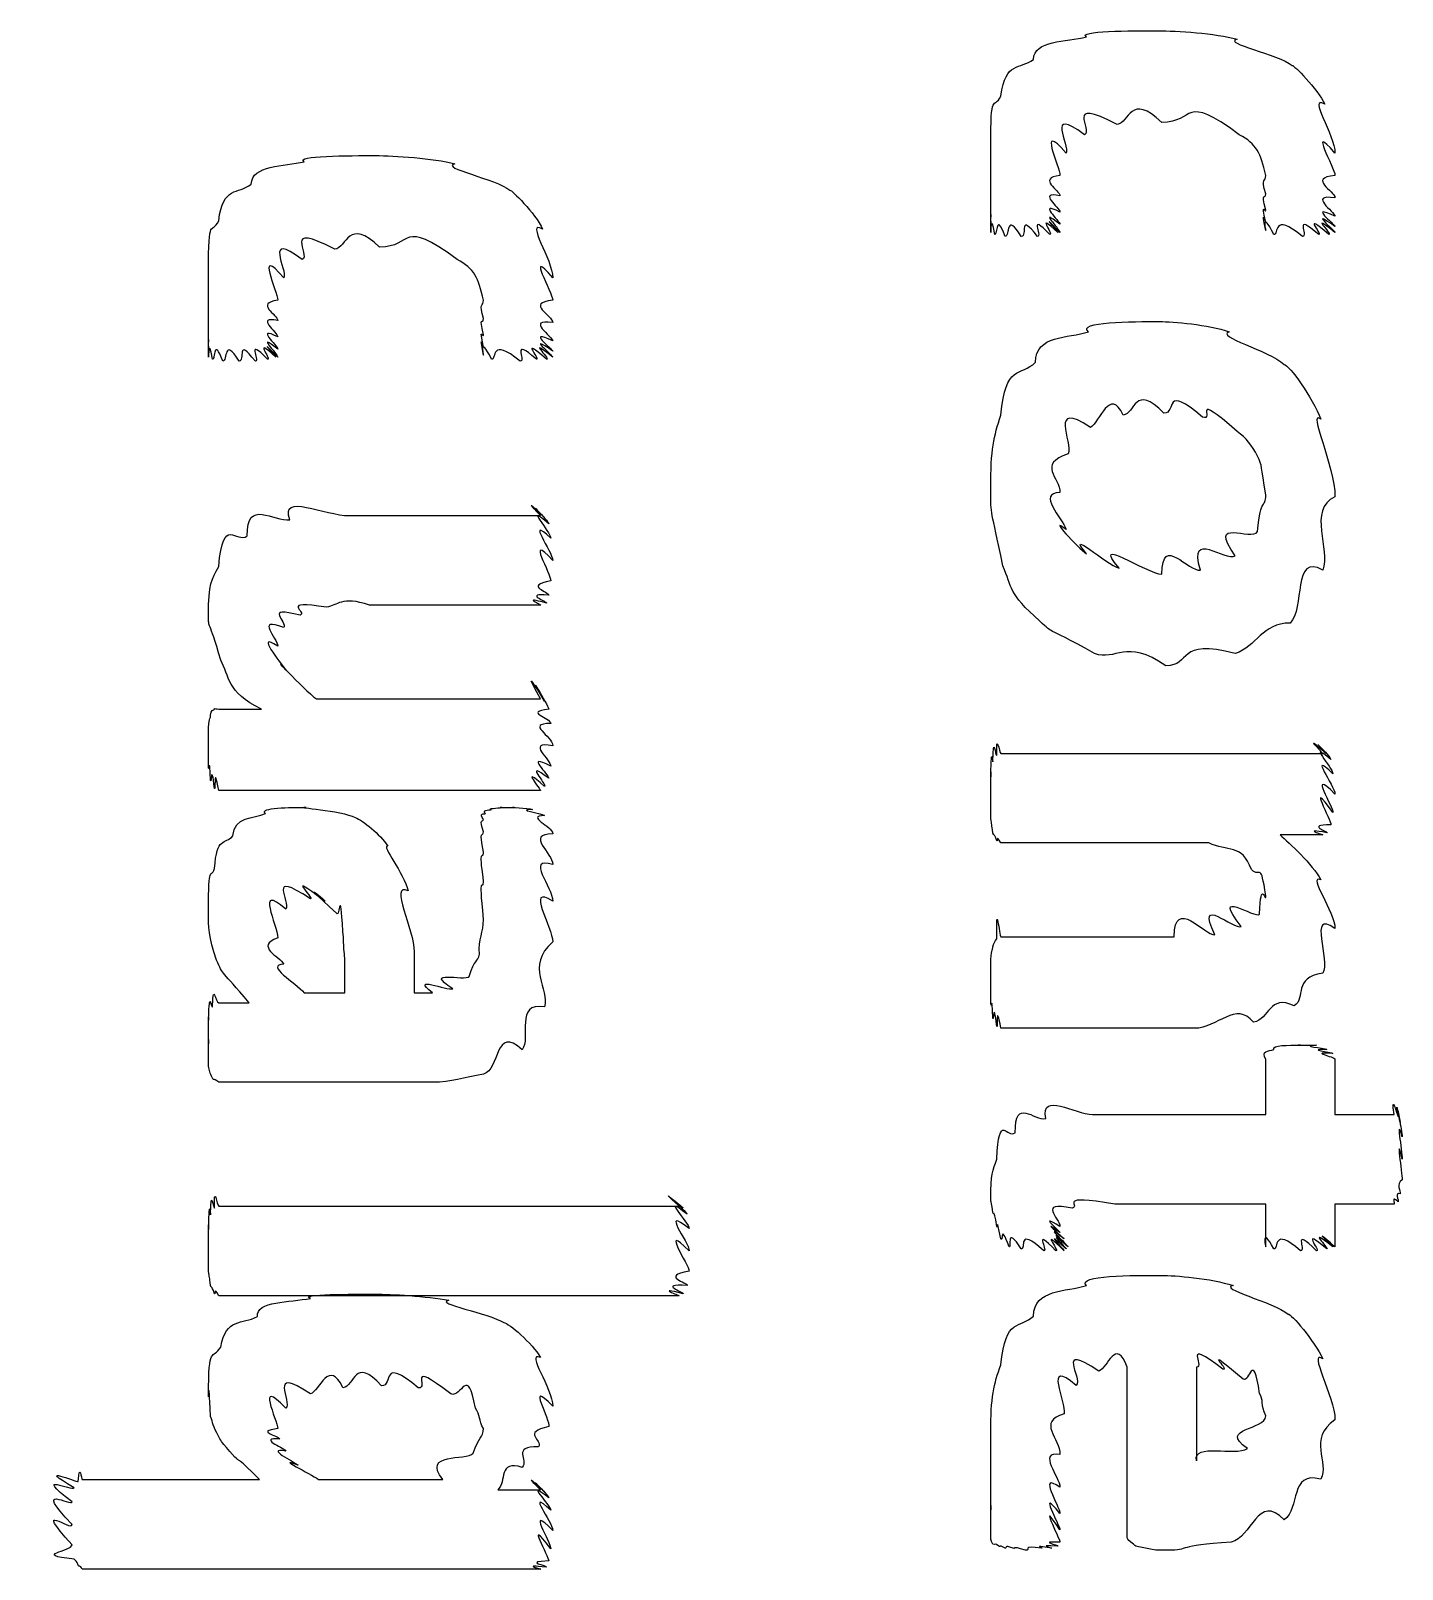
# Model space of a CAD drawing. Header units: millimetres. Extents: x 0 to 33.1, y 1.5 to 45.3.
# Drawn here: x 0.4455 to 0.5916, y 5.5919 to 5.7558 of the extents above; entities that cross this region are included whole.
import ezdxf

# ---------------------------------------------------------------- set-up
doc = ezdxf.new("R2010")
doc.units = ezdxf.units.MM
doc.header["$MEASUREMENT"] = 0
doc.layers.get('0').update_dxf_attribs({"linetype": 'CONTINUOUS'})

msp = doc.modelspace()

# ---------------------------------------------------------------- linework, layer by layer
at = {"color": 11, "linetype": 'Continuous'}
for p, q in [((0.551053, 5.73389), (0.551053, 5.73389)), ((0.467719, 5.7206), (0.467719, 5.7206)), ((0.479438, 5.70415), (0.499838, 5.70415)), ((0.566026, 5.69792), (0.566026, 5.69792)), ((0.499838, 5.69461), (0.481608, 5.69461)), ((0.566461, 5.68815), (0.566461, 5.68815)), ((0.475965, 5.68463), (0.499838, 5.68463)), ((0.465549, 5.68354), (0.470107, 5.68354)), ((0.548882, 5.67882), (0.583171, 5.67882)), ((0.499838, 5.67486), (0.465549, 5.67486)), ((0.583171, 5.67014), (0.578614, 5.67014)), ((0.571018, 5.66928), (0.548882, 5.66928)), ((0.548882, 5.65929), (0.567329, 5.65929)), ((0.479004, 5.65332), (0.479004, 5.65679)), ((0.486382, 5.65767), (0.486382, 5.65332)), ((0.474664, 5.65332), (0.479004, 5.65332)), ((0.486382, 5.65332), (0.488336, 5.65332)), ((0.465549, 5.65224), (0.468804, 5.65224)), ((0.569499, 5.64953), (0.548882, 5.64953)), ((0.577094, 5.64035), (0.577094, 5.64621)), ((0.584472, 5.64621), (0.584472, 5.64035)), ((0.488336, 5.64378), (0.465549, 5.64378)), ((0.558649, 5.64035), (0.577094, 5.64035)), ((0.584472, 5.64035), (0.590767, 5.64035)), ((0.465549, 5.63058), (0.514594, 5.63058)), ((0.577094, 5.63081), (0.561035, 5.63081)), ((0.577094, 5.62625), (0.577094, 5.63081)), ((0.590767, 5.63081), (0.584472, 5.63081)), ((0.584472, 5.63081), (0.584472, 5.62625)), ((0.55344, 5.62582), (0.55344, 5.62582)), ((0.514594, 5.62104), (0.465549, 5.62104)), ((0.562338, 5.59586), (0.562338, 5.61344)), ((0.569715, 5.61344), (0.569715, 5.60346)), ((0.45101, 5.60146), (0.469889, 5.60146)), ((0.476183, 5.60146), (0.489421, 5.60146)), ((0.495281, 5.60037), (0.499838, 5.60037)), ((0.566678, 5.59392), (0.565375, 5.59392)), ((0.499838, 5.5919), (0.45101, 5.5919))]:
    msp.add_line(p, q, dxfattribs=at)
for points in [[(0.552354, 5.75276), (0.552408, 5.75483), (0.555826, 5.75461), (0.557997, 5.75515)], [(0.557997, 5.75515), (0.556912, 5.75581), (0.562825, 5.75581), (0.565593, 5.75581)], [(0.565593, 5.75581), (0.5676, 5.75581), (0.571724, 5.75553), (0.574056, 5.75493)], [(0.574056, 5.75493), (0.572374, 5.7545), (0.57845, 5.75331), (0.579915, 5.75211)], [(0.548882, 5.74886), (0.549371, 5.75265), (0.55089, 5.75163), (0.552354, 5.75276)], [(0.579915, 5.75211), (0.580024, 5.75222), (0.582628, 5.74962), (0.583387, 5.74799)], [(0.547797, 5.74343), (0.547797, 5.74962), (0.548122, 5.74729), (0.548882, 5.74886)], [(0.561253, 5.74582), (0.555447, 5.74886), (0.558757, 5.74517), (0.557781, 5.74474)], [(0.566026, 5.74604), (0.562662, 5.74929), (0.562554, 5.74599), (0.561253, 5.74582)], [(0.574274, 5.74474), (0.568197, 5.74929), (0.569607, 5.74604), (0.566026, 5.74604)], [(0.583387, 5.74799), (0.581489, 5.74903), (0.584472, 5.74468), (0.584472, 5.74278)], [(0.557781, 5.74474), (0.553549, 5.74789), (0.556261, 5.74354), (0.555826, 5.74278)], [(0.555826, 5.74278), (0.552681, 5.74642), (0.555176, 5.74126), (0.555176, 5.7404)], [(0.584472, 5.74278), (0.581489, 5.74625), (0.584472, 5.74115), (0.584472, 5.7404)], [(0.547797, 5.74061), (0.547797, 5.74192), (0.547797, 5.74246), (0.547797, 5.74343)], [(0.577094, 5.7404), (0.576551, 5.74278), (0.576118, 5.74376), (0.574274, 5.74474)], [(0.469021, 5.73947), (0.469075, 5.74154), (0.472493, 5.74132), (0.474664, 5.74186)], [(0.474664, 5.74186), (0.473579, 5.74251), (0.479492, 5.74251), (0.48226, 5.74251)], [(0.48226, 5.74251), (0.484267, 5.74251), (0.48839, 5.74224), (0.490722, 5.74164)], [(0.490722, 5.74164), (0.48904, 5.74121), (0.495117, 5.74001), (0.496582, 5.73882)], [(0.547797, 5.73822), (0.547797, 5.74018), (0.547797, 5.73975), (0.547797, 5.74061)], [(0.555176, 5.7404), (0.552681, 5.74007), (0.555176, 5.73882), (0.555176, 5.73822)], [(0.577094, 5.73844), (0.576551, 5.74018), (0.577094, 5.73969), (0.577094, 5.7404)], [(0.584472, 5.7404), (0.581489, 5.74007), (0.584472, 5.73876), (0.584472, 5.73801)], [(0.465549, 5.73557), (0.466037, 5.73936), (0.467557, 5.73833), (0.469021, 5.73947)], [(0.496582, 5.73882), (0.49669, 5.73893), (0.499294, 5.73633), (0.500054, 5.73469)], [(0.547797, 5.73606), (0.547797, 5.73861), (0.547797, 5.73736), (0.547797, 5.73822)], [(0.555176, 5.73822), (0.552681, 5.73876), (0.555176, 5.73693), (0.555176, 5.73649)], [(0.577094, 5.73671), (0.576551, 5.73888), (0.577094, 5.73774), (0.577094, 5.73844)], [(0.547797, 5.73475), (0.547797, 5.73747), (0.547797, 5.73551), (0.547797, 5.73606)], [(0.547797, 5.73432), (0.547797, 5.73687), (0.547797, 5.73449), (0.547797, 5.73475)], [(0.555176, 5.73649), (0.552681, 5.73774), (0.555176, 5.73551), (0.555176, 5.73519)], [(0.555176, 5.73519), (0.552681, 5.73714), (0.555176, 5.73465), (0.555176, 5.73432)], [(0.555176, 5.73432), (0.552681, 5.73687), (0.555067, 5.73432), (0.554958, 5.73432)], [(0.577094, 5.7354), (0.576551, 5.7379), (0.577094, 5.73617), (0.577094, 5.73671)], [(0.577094, 5.73454), (0.576551, 5.73731), (0.577094, 5.73514), (0.577094, 5.7354)], [(0.577963, 5.7341), (0.576551, 5.73687), (0.577094, 5.73443), (0.577094, 5.73454)], [(0.584472, 5.73801), (0.581489, 5.73844), (0.584472, 5.73649), (0.584472, 5.73606)], [(0.584472, 5.73606), (0.581489, 5.73747), (0.584472, 5.73514), (0.584472, 5.73497)], [(0.584472, 5.73497), (0.581489, 5.73703), (0.584472, 5.73449), (0.584472, 5.73432)], [(0.464464, 5.73014), (0.464464, 5.73633), (0.464789, 5.734), (0.465549, 5.73557)], [(0.477919, 5.73253), (0.472114, 5.73557), (0.475424, 5.73188), (0.474447, 5.73144)], [(0.482693, 5.73275), (0.479329, 5.736), (0.479221, 5.73269), (0.477919, 5.73253)], [(0.49094, 5.73144), (0.484864, 5.736), (0.486274, 5.73275), (0.482693, 5.73275)], [(0.500054, 5.73469), (0.498156, 5.73574), (0.501139, 5.73139), (0.501139, 5.72949)], [(0.548232, 5.7341), (0.547797, 5.73671), (0.547797, 5.73421), (0.547797, 5.73432)], [(0.549317, 5.73389), (0.54834, 5.7366), (0.548503, 5.734), (0.548232, 5.7341)], [(0.551053, 5.73389), (0.549371, 5.7366), (0.549858, 5.73389), (0.549317, 5.73389)], [(0.552789, 5.73389), (0.550672, 5.7366), (0.551758, 5.73389), (0.551053, 5.73389)], [(0.55409, 5.7341), (0.551704, 5.7366), (0.553331, 5.73389), (0.552789, 5.73389)], [(0.554958, 5.73432), (0.552408, 5.73671), (0.554525, 5.7341), (0.55409, 5.7341)], [(0.581, 5.73389), (0.577746, 5.7366), (0.578504, 5.734), (0.577963, 5.7341)], [(0.582736, 5.7341), (0.579915, 5.7366), (0.581706, 5.73389), (0.581, 5.73389)], [(0.583822, 5.7341), (0.580783, 5.73671), (0.583171, 5.7341), (0.582736, 5.7341)], [(0.584472, 5.73432), (0.581489, 5.73671), (0.584256, 5.7341), (0.583822, 5.7341)], [(0.474447, 5.73144), (0.470215, 5.7346), (0.472928, 5.73025), (0.472493, 5.72949)], [(0.472493, 5.72949), (0.469347, 5.73313), (0.471843, 5.72797), (0.471843, 5.72711)], [(0.501139, 5.72949), (0.498156, 5.73296), (0.501139, 5.72786), (0.501139, 5.72711)], [(0.493761, 5.72711), (0.493218, 5.72949), (0.492785, 5.73047), (0.49094, 5.73144)], [(0.464464, 5.72732), (0.464464, 5.72863), (0.464464, 5.72917), (0.464464, 5.73014)], [(0.464464, 5.72493), (0.464464, 5.72689), (0.464464, 5.72646), (0.464464, 5.72732)], [(0.471843, 5.72711), (0.469347, 5.72678), (0.471843, 5.72553), (0.471843, 5.72493)], [(0.493761, 5.72515), (0.493218, 5.72689), (0.493761, 5.7264), (0.493761, 5.72711)], [(0.501139, 5.72711), (0.498156, 5.72678), (0.501139, 5.72547), (0.501139, 5.72472)], [(0.471843, 5.72493), (0.469347, 5.72547), (0.471843, 5.72364), (0.471843, 5.72319)], [(0.493761, 5.72342), (0.493218, 5.72558), (0.493761, 5.72444), (0.493761, 5.72515)], [(0.464464, 5.72276), (0.464464, 5.72532), (0.464464, 5.72407), (0.464464, 5.72493)], [(0.464464, 5.72146), (0.464464, 5.72418), (0.464464, 5.72222), (0.464464, 5.72276)], [(0.471843, 5.72319), (0.469347, 5.72444), (0.471843, 5.72222), (0.471843, 5.7219)], [(0.471843, 5.7219), (0.469347, 5.72385), (0.471843, 5.72136), (0.471843, 5.72103)], [(0.493761, 5.72211), (0.493218, 5.72461), (0.493761, 5.72288), (0.493761, 5.72342)], [(0.493761, 5.72125), (0.493218, 5.72401), (0.493761, 5.72185), (0.493761, 5.72211)], [(0.501139, 5.72472), (0.498156, 5.72515), (0.501139, 5.72319), (0.501139, 5.72276)], [(0.501139, 5.72276), (0.498156, 5.72418), (0.501139, 5.72185), (0.501139, 5.72168)], [(0.501139, 5.72168), (0.498156, 5.72374), (0.501139, 5.72119), (0.501139, 5.72103)], [(0.552572, 5.72049), (0.552572, 5.72342), (0.556044, 5.72304), (0.558214, 5.72374)], [(0.558214, 5.72374), (0.556912, 5.72483), (0.562879, 5.72483), (0.56581, 5.72483)], [(0.56581, 5.72483), (0.567165, 5.72483), (0.571018, 5.7245), (0.573188, 5.72374)], [(0.573188, 5.72374), (0.571669, 5.72325), (0.577419, 5.72174), (0.579047, 5.72026)], [(0.464464, 5.72103), (0.464464, 5.72358), (0.464464, 5.72119), (0.464464, 5.72146)], [(0.464899, 5.72081), (0.464464, 5.72342), (0.464464, 5.72092), (0.464464, 5.72103)], [(0.465983, 5.7206), (0.465007, 5.72331), (0.465169, 5.72071), (0.464899, 5.72081)], [(0.467719, 5.7206), (0.466037, 5.72331), (0.466525, 5.7206), (0.465983, 5.7206)], [(0.469456, 5.7206), (0.467339, 5.72331), (0.468425, 5.7206), (0.467719, 5.7206)], [(0.470757, 5.72081), (0.468371, 5.72331), (0.469997, 5.7206), (0.469456, 5.7206)], [(0.471625, 5.72103), (0.469075, 5.72342), (0.471192, 5.72081), (0.470757, 5.72081)], [(0.471843, 5.72103), (0.469347, 5.72358), (0.471733, 5.72103), (0.471625, 5.72103)], [(0.494629, 5.72081), (0.493218, 5.72358), (0.493761, 5.72114), (0.493761, 5.72125)], [(0.497667, 5.7206), (0.494412, 5.72331), (0.495171, 5.72071), (0.494629, 5.72081)], [(0.499403, 5.72081), (0.496582, 5.72331), (0.498372, 5.7206), (0.497667, 5.7206)], [(0.500489, 5.72081), (0.49745, 5.72342), (0.499838, 5.72081), (0.499403, 5.72081)], [(0.501139, 5.72103), (0.498156, 5.72342), (0.500922, 5.72081), (0.500489, 5.72081)], [(0.548882, 5.71485), (0.549371, 5.72038), (0.550944, 5.71892), (0.552572, 5.72049)], [(0.579047, 5.72026), (0.57959, 5.72021), (0.582086, 5.71674), (0.582954, 5.71442)], [(0.561903, 5.71485), (0.560493, 5.71789), (0.559407, 5.71414), (0.558431, 5.71354)], [(0.566243, 5.71506), (0.563097, 5.71832), (0.563206, 5.715), (0.561903, 5.71485)], [(0.570367, 5.71463), (0.566135, 5.71832), (0.567654, 5.71506), (0.566243, 5.71506)], [(0.574056, 5.71311), (0.568901, 5.71761), (0.571778, 5.71419), (0.570367, 5.71463)], [(0.558431, 5.71354), (0.553874, 5.71658), (0.556586, 5.71192), (0.556044, 5.71072)], [(0.582954, 5.71442), (0.581489, 5.7156), (0.584472, 5.70936), (0.584472, 5.70617)], [(0.547797, 5.70703), (0.547797, 5.71126), (0.548122, 5.71257), (0.548882, 5.71485)], [(0.576226, 5.7105), (0.575575, 5.71169), (0.575032, 5.7124), (0.574056, 5.71311)], [(0.556044, 5.71072), (0.552681, 5.70964), (0.555176, 5.70822), (0.555176, 5.7066)], [(0.577094, 5.70638), (0.576551, 5.70953), (0.576768, 5.70936), (0.576226, 5.7105)], [(0.468588, 5.70199), (0.468479, 5.70606), (0.471408, 5.70344), (0.473144, 5.70372)], [(0.473144, 5.70372), (0.471951, 5.70665), (0.476942, 5.70415), (0.479438, 5.70415)], [(0.499838, 5.70415), (0.49745, 5.70665), (0.500108, 5.7041), (0.500271, 5.70394)], [(0.500271, 5.70394), (0.497885, 5.70632), (0.500706, 5.70361), (0.500706, 5.70329)], [(0.5491, 5.69879), (0.547797, 5.70518), (0.547797, 5.70389), (0.547797, 5.70703)], [(0.555176, 5.7066), (0.552681, 5.7066), (0.555393, 5.70389), (0.555826, 5.70269)], [(0.576226, 5.70247), (0.576551, 5.70632), (0.577094, 5.70481), (0.577094, 5.70638)], [(0.584472, 5.70617), (0.581489, 5.70475), (0.584039, 5.70053), (0.583171, 5.69835)], [(0.465549, 5.69874), (0.466037, 5.70432), (0.467393, 5.70111), (0.468588, 5.70199)], [(0.500706, 5.70329), (0.497993, 5.70562), (0.500922, 5.70236), (0.500922, 5.70176)], [(0.500922, 5.70176), (0.498156, 5.70432), (0.501139, 5.70025), (0.501139, 5.69938)], [(0.555826, 5.70269), (0.553711, 5.70432), (0.557129, 5.70068), (0.557997, 5.70008)], [(0.573839, 5.69987), (0.570801, 5.70415), (0.575629, 5.70133), (0.576226, 5.70247)], [(0.501139, 5.69938), (0.498156, 5.70258), (0.501031, 5.69781), (0.500922, 5.69721)], [(0.557997, 5.70008), (0.55561, 5.70301), (0.560167, 5.69889), (0.561469, 5.69857)], [(0.57015, 5.69835), (0.568739, 5.70285), (0.572808, 5.69917), (0.573839, 5.69987)], [(0.561469, 5.69857), (0.558322, 5.70226), (0.564399, 5.69792), (0.566026, 5.69792)], [(0.566026, 5.69792), (0.566026, 5.70226), (0.568847, 5.69808), (0.57015, 5.69835)], [(0.583171, 5.69835), (0.579915, 5.70025), (0.581272, 5.69417), (0.579699, 5.69271)], [(0.464464, 5.69353), (0.464464, 5.69694), (0.464789, 5.69732), (0.465549, 5.69874)], [(0.553006, 5.69293), (0.549642, 5.6959), (0.550076, 5.6965), (0.5491, 5.69879)], [(0.500706, 5.69569), (0.497885, 5.6959), (0.500597, 5.69499), (0.500489, 5.69482)], [(0.500922, 5.69721), (0.497993, 5.69667), (0.500814, 5.69601), (0.500706, 5.69569)], [(0.474229, 5.69353), (0.470215, 5.69461), (0.472928, 5.69282), (0.472493, 5.69222)], [(0.477051, 5.69439), (0.471843, 5.69521), (0.475097, 5.69385), (0.474229, 5.69353)], [(0.481608, 5.69461), (0.478624, 5.69564), (0.47819, 5.69456), (0.477051, 5.69439)], [(0.500489, 5.69482), (0.497558, 5.69564), (0.500108, 5.69461), (0.499838, 5.69461)], [(0.465767, 5.68875), (0.464464, 5.69331), (0.464464, 5.69194), (0.464464, 5.69353)], [(0.472493, 5.69222), (0.469347, 5.69347), (0.471843, 5.69103), (0.471843, 5.69026)], [(0.558865, 5.68946), (0.553006, 5.69271), (0.554742, 5.69135), (0.553006, 5.69293)], [(0.579699, 5.69271), (0.576714, 5.69271), (0.576118, 5.69021), (0.573839, 5.68946)], [(0.471843, 5.69026), (0.469347, 5.69189), (0.472114, 5.68853), (0.472711, 5.68767)], [(0.566461, 5.68815), (0.562121, 5.69114), (0.561143, 5.68858), (0.558865, 5.68946)], [(0.573839, 5.68946), (0.5676, 5.69114), (0.569174, 5.68815), (0.566461, 5.68815)], [(0.472711, 5.68767), (0.470649, 5.69), (0.474501, 5.68565), (0.475965, 5.68463)], [(0.470107, 5.68354), (0.466308, 5.68539), (0.466743, 5.68701), (0.465767, 5.68875)], [(0.499838, 5.68463), (0.49745, 5.68896), (0.500108, 5.68457), (0.500271, 5.6844)], [(0.500271, 5.6844), (0.497885, 5.68853), (0.500706, 5.68386), (0.500706, 5.68354)], [(0.464464, 5.68158), (0.464572, 5.68278), (0.464681, 5.68246), (0.464681, 5.68289)], [(0.464681, 5.68289), (0.464735, 5.68349), (0.464953, 5.68343), (0.465115, 5.68354)], [(0.465115, 5.68354), (0.465007, 5.68365), (0.465386, 5.68354), (0.465549, 5.68354)], [(0.500706, 5.68354), (0.497993, 5.68321), (0.500922, 5.68261), (0.500922, 5.68201)], [(0.464464, 5.67919), (0.464464, 5.68175), (0.464464, 5.68104), (0.464464, 5.68158)], [(0.500922, 5.68201), (0.498156, 5.68201), (0.501139, 5.68067), (0.501139, 5.67964)], [(0.548449, 5.6786), (0.54834, 5.68132), (0.548719, 5.67882), (0.548882, 5.67882)], [(0.583171, 5.67882), (0.580783, 5.68132), (0.583442, 5.67882), (0.583604, 5.67882)], [(0.583604, 5.67882), (0.581218, 5.68115), (0.584039, 5.6785), (0.584039, 5.67817)], [(0.464464, 5.67725), (0.464464, 5.68001), (0.464464, 5.6785), (0.464464, 5.67919)], [(0.501139, 5.67964), (0.498156, 5.68018), (0.501031, 5.67806), (0.500922, 5.67746)], [(0.547797, 5.67643), (0.547906, 5.68028), (0.548014, 5.67751), (0.548014, 5.67796)], [(0.548014, 5.67796), (0.548068, 5.68099), (0.548286, 5.6785), (0.548449, 5.6786)], [(0.584039, 5.67817), (0.581326, 5.68044), (0.584256, 5.67725), (0.584256, 5.67665)], [(0.464681, 5.67594), (0.464572, 5.67888), (0.464572, 5.67671), (0.464464, 5.67725)], [(0.465115, 5.67507), (0.464735, 5.67811), (0.464789, 5.67551), (0.464681, 5.67594)], [(0.465549, 5.67486), (0.465007, 5.67785), (0.465224, 5.67497), (0.465115, 5.67507)], [(0.500271, 5.67529), (0.49745, 5.67785), (0.499946, 5.67486), (0.499838, 5.67486)], [(0.500706, 5.67617), (0.497885, 5.67828), (0.500543, 5.67546), (0.500271, 5.67529)], [(0.500922, 5.67746), (0.497993, 5.67899), (0.500814, 5.67649), (0.500706, 5.67617)], [(0.547797, 5.67404), (0.547797, 5.67899), (0.547797, 5.67572), (0.547797, 5.67643)], [(0.584256, 5.67665), (0.581489, 5.67925), (0.584472, 5.67535), (0.584472, 5.67449)], [(0.584256, 5.67253), (0.581326, 5.67654), (0.584147, 5.67156), (0.584039, 5.67122)], [(0.584472, 5.67449), (0.581489, 5.67751), (0.584364, 5.67296), (0.584256, 5.67253)], [(0.47054, 5.67242), (0.469781, 5.67307), (0.473253, 5.67307), (0.474881, 5.67307)], [(0.474881, 5.67307), (0.473415, 5.67307), (0.478624, 5.67275), (0.480089, 5.67199)], [(0.494629, 5.67285), (0.494086, 5.67296), (0.495281, 5.67296), (0.495714, 5.67307)], [(0.495714, 5.67307), (0.494954, 5.67307), (0.496582, 5.67307), (0.497017, 5.67307)], [(0.497017, 5.67307), (0.496257, 5.67307), (0.498535, 5.67301), (0.498969, 5.67285)], [(0.547797, 5.67188), (0.547797, 5.67264), (0.547797, 5.67318), (0.547797, 5.67404)], [(0.467068, 5.67003), (0.467176, 5.6721), (0.469239, 5.67188), (0.47054, 5.67242)], [(0.480089, 5.67199), (0.480957, 5.67165), (0.482693, 5.67025), (0.483561, 5.66894)], [(0.493761, 5.67176), (0.493218, 5.67253), (0.493815, 5.67231), (0.493978, 5.67242)], [(0.493761, 5.67046), (0.493218, 5.67193), (0.493761, 5.6715), (0.493761, 5.67176)], [(0.493978, 5.67242), (0.493544, 5.67279), (0.494303, 5.67275), (0.494629, 5.67285)], [(0.498969, 5.67285), (0.497125, 5.67279), (0.499838, 5.67253), (0.500271, 5.67219)], [(0.500271, 5.67219), (0.498156, 5.6721), (0.501139, 5.67111), (0.501139, 5.67025)], [(0.548014, 5.67036), (0.547906, 5.67133), (0.547906, 5.67117), (0.547797, 5.67188)], [(0.465115, 5.66656), (0.465332, 5.67003), (0.4662, 5.66906), (0.467068, 5.67003)], [(0.493761, 5.66829), (0.493218, 5.67079), (0.493761, 5.66992), (0.493761, 5.67046)], [(0.501139, 5.67025), (0.498156, 5.67019), (0.501139, 5.66818), (0.501139, 5.66699)], [(0.548449, 5.66949), (0.548068, 5.67057), (0.548122, 5.66992), (0.548014, 5.67036)], [(0.548882, 5.66928), (0.54834, 5.67031), (0.548557, 5.66938), (0.548449, 5.66949)], [(0.578614, 5.67014), (0.57959, 5.66928), (0.582086, 5.66699), (0.582954, 5.66536)], [(0.583604, 5.67036), (0.580783, 5.6709), (0.583279, 5.67014), (0.583171, 5.67014)], [(0.584039, 5.67122), (0.581218, 5.67117), (0.583876, 5.67051), (0.583604, 5.67036)], [(0.483561, 5.66894), (0.482801, 5.66906), (0.485297, 5.66607), (0.485732, 5.66417)], [(0.493761, 5.66525), (0.493218, 5.66906), (0.493761, 5.66743), (0.493761, 5.66829)], [(0.575575, 5.66644), (0.574544, 5.66928), (0.573025, 5.66829), (0.571018, 5.66928)], [(0.464464, 5.662), (0.464464, 5.66743), (0.464681, 5.66525), (0.465115, 5.66656)], [(0.475315, 5.66331), (0.47054, 5.66656), (0.473253, 5.66297), (0.472711, 5.66222)], [(0.476833, 5.66308), (0.472276, 5.66656), (0.475857, 5.66331), (0.475315, 5.66331)], [(0.493761, 5.66114), (0.493218, 5.66656), (0.493761, 5.66396), (0.493761, 5.66525)], [(0.501139, 5.66699), (0.498156, 5.66786), (0.501139, 5.66456), (0.501139, 5.66308)], [(0.577094, 5.66363), (0.576551, 5.66743), (0.576551, 5.66547), (0.575575, 5.66644)], [(0.472711, 5.66222), (0.469347, 5.66515), (0.471843, 5.66049), (0.471843, 5.65918)], [(0.478136, 5.66178), (0.473253, 5.66613), (0.477376, 5.66282), (0.476833, 5.66308)], [(0.478787, 5.65983), (0.478461, 5.66499), (0.478407, 5.66124), (0.478136, 5.66178)], [(0.485732, 5.66417), (0.483669, 5.66515), (0.486382, 5.66), (0.486382, 5.65767)], [(0.501139, 5.66308), (0.498156, 5.66499), (0.501139, 5.66021), (0.501139, 5.65875)], [(0.576443, 5.66168), (0.576551, 5.66569), (0.577094, 5.66276), (0.577094, 5.66363)], [(0.582954, 5.66536), (0.581489, 5.66596), (0.584472, 5.66189), (0.584472, 5.66015)], [(0.548449, 5.65907), (0.54834, 5.66363), (0.548719, 5.65929), (0.548882, 5.65929)], [(0.567329, 5.65929), (0.567329, 5.66363), (0.570637, 5.6594), (0.571669, 5.6595)], [(0.571669, 5.6595), (0.569499, 5.66396), (0.573731, 5.65994), (0.57449, 5.66038)], [(0.57449, 5.66038), (0.571072, 5.66465), (0.57601, 5.66114), (0.576443, 5.66168)], [(0.465332, 5.65679), (0.464464, 5.65935), (0.464464, 5.66026), (0.464464, 5.662)], [(0.584472, 5.66015), (0.581489, 5.66233), (0.584039, 5.65668), (0.583171, 5.65539)], [(0.479004, 5.65679), (0.478787, 5.65875), (0.478896, 5.65896), (0.478787, 5.65983)], [(0.493326, 5.65744), (0.493218, 5.65907), (0.493761, 5.65972), (0.493761, 5.66114)], [(0.471843, 5.65918), (0.469347, 5.65821), (0.47206, 5.65722), (0.472493, 5.65636)], [(0.501139, 5.65875), (0.498156, 5.65614), (0.500814, 5.65369), (0.500271, 5.65181)], [(0.547797, 5.6569), (0.547906, 5.65799), (0.548014, 5.65793), (0.548014, 5.65821)], [(0.548014, 5.65821), (0.548068, 5.65858), (0.548286, 5.65881), (0.548449, 5.65907)], [(0.468804, 5.65224), (0.465767, 5.65587), (0.466037, 5.65506), (0.465332, 5.65679)], [(0.492242, 5.65506), (0.492785, 5.65701), (0.493164, 5.65647), (0.493326, 5.65744)], [(0.547797, 5.65429), (0.547797, 5.65668), (0.547797, 5.65619), (0.547797, 5.6569)], [(0.472493, 5.65636), (0.470378, 5.65631), (0.473796, 5.65435), (0.474664, 5.65332)], [(0.488336, 5.65332), (0.48584, 5.65528), (0.489908, 5.65349), (0.490506, 5.65375)], [(0.490506, 5.65375), (0.487142, 5.65587), (0.491808, 5.65451), (0.492242, 5.65506)], [(0.583171, 5.65539), (0.579915, 5.65494), (0.581435, 5.65278), (0.580132, 5.65192)], [(0.464464, 5.6505), (0.464572, 5.65397), (0.464735, 5.65153), (0.464899, 5.65181)], [(0.464899, 5.65181), (0.464899, 5.65457), (0.465224, 5.65224), (0.465549, 5.65224)], [(0.547797, 5.65213), (0.547797, 5.65483), (0.547797, 5.65343), (0.547797, 5.65429)], [(0.548014, 5.65061), (0.547906, 5.65354), (0.547906, 5.65142), (0.547797, 5.65213)], [(0.464464, 5.64811), (0.464464, 5.65267), (0.464464, 5.64979), (0.464464, 5.6505)], [(0.500271, 5.65181), (0.497017, 5.6524), (0.498861, 5.64844), (0.497885, 5.64725)], [(0.548449, 5.64974), (0.548068, 5.65278), (0.548122, 5.65018), (0.548014, 5.65061)], [(0.548882, 5.64953), (0.54834, 5.6525), (0.548557, 5.64963), (0.548449, 5.64974)], [(0.575792, 5.65018), (0.573947, 5.6525), (0.57194, 5.64953), (0.569499, 5.64953)], [(0.580132, 5.65192), (0.577419, 5.65321), (0.577528, 5.6505), (0.575792, 5.65018)], [(0.464464, 5.64551), (0.464464, 5.65067), (0.464464, 5.64697), (0.464464, 5.64811)], [(0.497885, 5.64725), (0.494954, 5.64996), (0.495497, 5.64507), (0.493761, 5.64464)], [(0.577094, 5.64621), (0.576551, 5.64719), (0.577365, 5.64703), (0.577963, 5.64729)], [(0.577963, 5.64729), (0.577746, 5.64774), (0.579482, 5.64774), (0.580783, 5.64774)], [(0.580783, 5.64774), (0.579753, 5.64774), (0.582086, 5.64774), (0.582519, 5.64774)], [(0.582519, 5.64774), (0.580621, 5.64763), (0.583279, 5.64746), (0.583604, 5.64729)], [(0.583604, 5.64729), (0.581218, 5.64729), (0.584093, 5.64703), (0.584256, 5.64686)], [(0.584256, 5.64686), (0.581489, 5.64703), (0.584472, 5.64654), (0.584472, 5.64621)], [(0.464899, 5.64421), (0.464572, 5.64486), (0.464572, 5.64497), (0.464464, 5.64551)], [(0.465549, 5.64378), (0.464899, 5.64432), (0.465007, 5.64393), (0.464899, 5.64421)], [(0.493761, 5.64464), (0.491644, 5.64432), (0.490343, 5.64378), (0.488336, 5.64378)], [(0.550401, 5.6384), (0.550401, 5.64225), (0.552354, 5.63965), (0.553657, 5.63992)], [(0.553657, 5.63992), (0.553114, 5.64285), (0.556749, 5.64035), (0.558649, 5.64035)], [(0.590767, 5.64035), (0.59044, 5.64285), (0.591037, 5.64031), (0.5912, 5.64014)], [(0.5912, 5.64014), (0.590767, 5.64253), (0.591417, 5.63981), (0.591417, 5.63949)], [(0.591417, 5.63949), (0.590875, 5.64182), (0.591635, 5.63857), (0.591635, 5.63797)], [(0.548449, 5.63558), (0.548665, 5.64079), (0.549533, 5.63769), (0.550401, 5.6384)], [(0.591635, 5.63797), (0.590875, 5.64051), (0.591635, 5.63644), (0.591635, 5.63558)], [(0.591635, 5.63558), (0.590875, 5.63878), (0.591635, 5.634), (0.591635, 5.6334)], [(0.547797, 5.63146), (0.547797, 5.63385), (0.548014, 5.63444), (0.548449, 5.63558)], [(0.464464, 5.62819), (0.464572, 5.63206), (0.464681, 5.62929), (0.464681, 5.62972)], [(0.464681, 5.62972), (0.464735, 5.63276), (0.464953, 5.63026), (0.465115, 5.63037)], [(0.465115, 5.63037), (0.465007, 5.63308), (0.465386, 5.63058), (0.465549, 5.63058)], [(0.514594, 5.63058), (0.511882, 5.63308), (0.514865, 5.63053), (0.515028, 5.63037)], [(0.515028, 5.63037), (0.512207, 5.63276), (0.5153, 5.63004), (0.515463, 5.62972)], [(0.515463, 5.62972), (0.512478, 5.63206), (0.515679, 5.62879), (0.515679, 5.62819)], [(0.591417, 5.63189), (0.590767, 5.63211), (0.591308, 5.63118), (0.5912, 5.63103)], [(0.591635, 5.6334), (0.590875, 5.63286), (0.591525, 5.63222), (0.591417, 5.63189)], [(0.464464, 5.62582), (0.464464, 5.63075), (0.464464, 5.6275), (0.464464, 5.62819)], [(0.515679, 5.62819), (0.512478, 5.63075), (0.515679, 5.62668), (0.515679, 5.62582)], [(0.548014, 5.62993), (0.547797, 5.63167), (0.547797, 5.63092), (0.547797, 5.63146)], [(0.548449, 5.62842), (0.548068, 5.63069), (0.548122, 5.62939), (0.548014, 5.62993)], [(0.556478, 5.63037), (0.552681, 5.63113), (0.555176, 5.62929), (0.555176, 5.62842)], [(0.561035, 5.63081), (0.554579, 5.63183), (0.557454, 5.63069), (0.556478, 5.63037)], [(0.5912, 5.63103), (0.59044, 5.63183), (0.590875, 5.63081), (0.590767, 5.63081)], [(0.515679, 5.62582), (0.512478, 5.62901), (0.515679, 5.62424), (0.515679, 5.62364)], [(0.548882, 5.62711), (0.54834, 5.62983), (0.548557, 5.62799), (0.548449, 5.62842)], [(0.54975, 5.62625), (0.548774, 5.62896), (0.549154, 5.62668), (0.548882, 5.62711)], [(0.555176, 5.62842), (0.552681, 5.62993), (0.555176, 5.62793), (0.555176, 5.62776)], [(0.555176, 5.62776), (0.552843, 5.6295), (0.555447, 5.62728), (0.55561, 5.62711)], [(0.55561, 5.62711), (0.553114, 5.62907), (0.555826, 5.62663), (0.555826, 5.62646)], [(0.555826, 5.62646), (0.553276, 5.62879), (0.556044, 5.62625), (0.556044, 5.62625)], [(0.584472, 5.62625), (0.581489, 5.62879), (0.584364, 5.62625), (0.584256, 5.62625)], [(0.551053, 5.62603), (0.549371, 5.62864), (0.550022, 5.62614), (0.54975, 5.62625)], [(0.55344, 5.62582), (0.55051, 5.62853), (0.551594, 5.62592), (0.551053, 5.62603)], [(0.554742, 5.62582), (0.552137, 5.62853), (0.553982, 5.62582), (0.55344, 5.62582)], [(0.55561, 5.62582), (0.552843, 5.62853), (0.555176, 5.62582), (0.554742, 5.62582)], [(0.555826, 5.62603), (0.553114, 5.62853), (0.555718, 5.62582), (0.55561, 5.62582)], [(0.556044, 5.62625), (0.553276, 5.62864), (0.555935, 5.62603), (0.555826, 5.62603)], [(0.577963, 5.62603), (0.576551, 5.62864), (0.577094, 5.62614), (0.577094, 5.62625)], [(0.580783, 5.62582), (0.577746, 5.62853), (0.578504, 5.62592), (0.577963, 5.62603)], [(0.582519, 5.62582), (0.579753, 5.62853), (0.581489, 5.62582), (0.580783, 5.62582)], [(0.583604, 5.62603), (0.580621, 5.62853), (0.582954, 5.62582), (0.582519, 5.62582)], [(0.584256, 5.62625), (0.581218, 5.62864), (0.583876, 5.62603), (0.583604, 5.62603)], [(0.464464, 5.62364), (0.464464, 5.6244), (0.464464, 5.62494), (0.464464, 5.62582)], [(0.464681, 5.62213), (0.464572, 5.6231), (0.464572, 5.62294), (0.464464, 5.62364)], [(0.465115, 5.62125), (0.464735, 5.62235), (0.464789, 5.62169), (0.464681, 5.62213)], [(0.515463, 5.62213), (0.512207, 5.62235), (0.515136, 5.62142), (0.515028, 5.62125)], [(0.515679, 5.62364), (0.512478, 5.6231), (0.515571, 5.62244), (0.515463, 5.62213)], [(0.552354, 5.61887), (0.552408, 5.62181), (0.555826, 5.62142), (0.557997, 5.62213)], [(0.557997, 5.62213), (0.556912, 5.62321), (0.562989, 5.62321), (0.566026, 5.62321)], [(0.566026, 5.62321), (0.567329, 5.62321), (0.571289, 5.62289), (0.573622, 5.62213)], [(0.573622, 5.62213), (0.57194, 5.62181), (0.577854, 5.62039), (0.579482, 5.61908)], [(0.465549, 5.62104), (0.465007, 5.62207), (0.465224, 5.62115), (0.465115, 5.62125)], [(0.469672, 5.61882), (0.46951, 5.6205), (0.473144, 5.62033), (0.475315, 5.62076)], [(0.475315, 5.62076), (0.474012, 5.62121), (0.479926, 5.62121), (0.48226, 5.62121)], [(0.48226, 5.62121), (0.483832, 5.62121), (0.487739, 5.62099), (0.490072, 5.62056)], [(0.490072, 5.62056), (0.488444, 5.62022), (0.494303, 5.61919), (0.495931, 5.61817)], [(0.515028, 5.62125), (0.511882, 5.62207), (0.514703, 5.62104), (0.514594, 5.62104)], [(0.548882, 5.61367), (0.549371, 5.61887), (0.55089, 5.61746), (0.552354, 5.61887)], [(0.579482, 5.61908), (0.579753, 5.61919), (0.582303, 5.61621), (0.583171, 5.61431)], [(0.465767, 5.61556), (0.466308, 5.61876), (0.468044, 5.61794), (0.469672, 5.61882)], [(0.495931, 5.61817), (0.496419, 5.61817), (0.498969, 5.61594), (0.499838, 5.61447)], [(0.464464, 5.61035), (0.464464, 5.616), (0.464899, 5.61415), (0.465767, 5.61556)], [(0.559299, 5.61301), (0.554579, 5.61615), (0.557617, 5.61225), (0.556912, 5.61149)], [(0.562338, 5.61344), (0.561089, 5.61669), (0.560275, 5.61333), (0.559299, 5.61301)], [(0.572537, 5.61322), (0.568033, 5.61669), (0.570692, 5.61344), (0.569715, 5.61344)], [(0.574707, 5.61214), (0.569769, 5.61626), (0.573406, 5.61296), (0.572537, 5.61322)], [(0.478787, 5.61122), (0.477322, 5.61442), (0.476292, 5.61089), (0.475315, 5.61057)], [(0.48291, 5.61143), (0.479926, 5.61469), (0.480089, 5.61139), (0.478787, 5.61122)], [(0.486817, 5.61122), (0.482693, 5.61469), (0.484213, 5.61143), (0.48291, 5.61143)], [(0.490289, 5.61057), (0.485297, 5.61442), (0.488118, 5.61111), (0.486817, 5.61122)], [(0.499838, 5.61447), (0.498156, 5.61513), (0.501139, 5.61117), (0.501139, 5.60926)], [(0.556912, 5.61149), (0.553276, 5.61453), (0.555881, 5.60965), (0.55561, 5.60846)], [(0.576443, 5.61062), (0.575683, 5.6154), (0.575412, 5.61171), (0.574707, 5.61214)], [(0.583171, 5.61431), (0.581489, 5.6154), (0.584472, 5.61029), (0.584472, 5.60781)], [(0.464681, 5.60818), (0.464464, 5.61328), (0.464464, 5.60965), (0.464464, 5.61035)], [(0.472711, 5.60906), (0.469347, 5.61253), (0.471843, 5.60775), (0.471843, 5.60688)], [(0.475315, 5.61057), (0.470649, 5.61372), (0.473415, 5.60965), (0.472711, 5.60906)], [(0.492893, 5.60906), (0.492079, 5.61372), (0.491428, 5.61014), (0.490289, 5.61057)], [(0.501139, 5.60926), (0.498156, 5.61242), (0.500976, 5.60769), (0.500706, 5.6071)], [(0.547797, 5.6065), (0.547797, 5.61019), (0.548122, 5.61165), (0.548882, 5.61367)], [(0.493761, 5.60688), (0.493218, 5.60775), (0.493435, 5.60835), (0.492893, 5.60906)], [(0.577094, 5.60824), (0.576551, 5.60949), (0.576878, 5.60992), (0.576443, 5.61062)], [(0.465549, 5.60601), (0.464899, 5.60721), (0.464953, 5.60747), (0.464681, 5.60818)], [(0.55561, 5.60846), (0.552681, 5.60758), (0.555176, 5.60585), (0.555176, 5.60411)], [(0.575142, 5.60476), (0.57194, 5.60704), (0.577094, 5.60667), (0.577094, 5.60824)], [(0.584472, 5.60781), (0.581489, 5.60585), (0.583931, 5.60325), (0.582954, 5.60151)], [(0.467285, 5.60385), (0.465603, 5.60574), (0.465983, 5.60531), (0.465549, 5.60601)], [(0.471843, 5.60688), (0.469347, 5.60661), (0.471897, 5.60612), (0.47206, 5.60579)], [(0.47206, 5.60579), (0.469672, 5.6059), (0.472385, 5.60493), (0.472711, 5.60449)], [(0.492676, 5.60428), (0.493218, 5.60601), (0.493761, 5.6059), (0.493761, 5.60688)], [(0.500706, 5.6071), (0.497721, 5.60644), (0.500162, 5.60568), (0.499621, 5.60493)], [(0.547797, 5.60215), (0.547797, 5.60585), (0.547797, 5.60493), (0.547797, 5.6065)], [(0.469889, 5.60146), (0.467068, 5.60428), (0.46799, 5.60314), (0.467285, 5.60385)], [(0.472711, 5.60449), (0.470378, 5.60487), (0.473579, 5.6034), (0.474012, 5.60297)], [(0.489421, 5.60146), (0.487142, 5.60444), (0.491917, 5.6034), (0.492676, 5.60428)], [(0.499621, 5.60493), (0.49669, 5.60504), (0.498589, 5.60351), (0.497885, 5.60275)], [(0.555176, 5.60411), (0.552681, 5.60454), (0.555176, 5.60167), (0.555176, 5.60064)], [(0.569715, 5.60346), (0.569336, 5.60542), (0.573839, 5.60389), (0.575142, 5.60476)], [(0.450142, 5.60058), (0.445801, 5.60314), (0.450467, 5.60113), (0.450575, 5.60124)], [(0.450575, 5.60124), (0.450737, 5.6034), (0.4509, 5.60146), (0.45101, 5.60146)], [(0.474012, 5.60297), (0.471408, 5.604), (0.475315, 5.60206), (0.476183, 5.60146)], [(0.497885, 5.60275), (0.495281, 5.60357), (0.496257, 5.60124), (0.495281, 5.60037)], [(0.499838, 5.60037), (0.49745, 5.60271), (0.500108, 5.60032), (0.500271, 5.60015)], [(0.547797, 5.59847), (0.547797, 5.60314), (0.547797, 5.60075), (0.547797, 5.60215)], [(0.449924, 5.59907), (0.445529, 5.60243), (0.450032, 5.60015), (0.450142, 5.60058)], [(0.449924, 5.59668), (0.445529, 5.60124), (0.449924, 5.59853), (0.449924, 5.59907)], [(0.500271, 5.60015), (0.497885, 5.60243), (0.500706, 5.59983), (0.500706, 5.5995)], [(0.500706, 5.5995), (0.497993, 5.60167), (0.500922, 5.59864), (0.500922, 5.59819)], [(0.547797, 5.59586), (0.547797, 5.60097), (0.547797, 5.59733), (0.547797, 5.59847)], [(0.555176, 5.60064), (0.552681, 5.60238), (0.555176, 5.59858), (0.555176, 5.59782)], [(0.555176, 5.59782), (0.552681, 5.60097), (0.555176, 5.59651), (0.555176, 5.59608)], [(0.582954, 5.60151), (0.57959, 5.60238), (0.580783, 5.59836), (0.579047, 5.59717)], [(0.449924, 5.59451), (0.445529, 5.59939), (0.449924, 5.59581), (0.449924, 5.59668)], [(0.500922, 5.59819), (0.498156, 5.60069), (0.501139, 5.5969), (0.501139, 5.59603)], [(0.555176, 5.59608), (0.552681, 5.59993), (0.555176, 5.59511), (0.555176, 5.59478)], [(0.579047, 5.59717), (0.576281, 5.6001), (0.575575, 5.59521), (0.573406, 5.59478)], [(0.500922, 5.59407), (0.497993, 5.59793), (0.500814, 5.5931), (0.500706, 5.59278)], [(0.501139, 5.59603), (0.498156, 5.59907), (0.501031, 5.59467), (0.500922, 5.59407)], [(0.450142, 5.59299), (0.445529, 5.59343), (0.449924, 5.59381), (0.449924, 5.59451)], [(0.548014, 5.59457), (0.547797, 5.595), (0.547797, 5.59517), (0.547797, 5.59586)], [(0.548665, 5.59435), (0.548232, 5.59472), (0.548286, 5.59446), (0.548014, 5.59457)], [(0.549317, 5.59413), (0.548665, 5.59457), (0.548936, 5.59424), (0.548665, 5.59435)], [(0.550185, 5.59413), (0.5491, 5.59457), (0.549588, 5.59413), (0.549317, 5.59413)], [(0.551486, 5.59392), (0.549804, 5.59446), (0.550618, 5.59403), (0.550185, 5.59413)], [(0.553222, 5.59413), (0.550944, 5.59446), (0.552192, 5.59392), (0.551486, 5.59392)], [(0.554308, 5.59413), (0.551812, 5.59457), (0.553657, 5.59413), (0.553222, 5.59413)], [(0.554958, 5.59435), (0.552408, 5.59457), (0.554579, 5.59413), (0.554308, 5.59413)], [(0.555176, 5.59478), (0.552681, 5.59489), (0.555067, 5.59451), (0.554958, 5.59435)], [(0.562989, 5.59457), (0.562121, 5.59517), (0.562338, 5.59532), (0.562338, 5.59586)], [(0.565375, 5.59392), (0.563097, 5.59446), (0.563531, 5.59413), (0.562989, 5.59457)], [(0.573406, 5.59478), (0.567437, 5.59446), (0.569119, 5.59392), (0.566678, 5.59392)], [(0.450575, 5.59233), (0.450467, 5.59289), (0.450304, 5.59272), (0.450142, 5.59299)], [(0.500706, 5.59278), (0.497885, 5.59272), (0.500597, 5.59229), (0.500489, 5.59212)], [(0.45101, 5.5919), (0.450737, 5.59244), (0.450737, 5.59207), (0.450575, 5.59233)], [(0.500489, 5.59212), (0.497558, 5.59244), (0.500108, 5.5919), (0.499838, 5.5919)]]:
    msp.add_open_spline(points, degree=3, dxfattribs=at)

doc.saveas('drawing.dxf')
